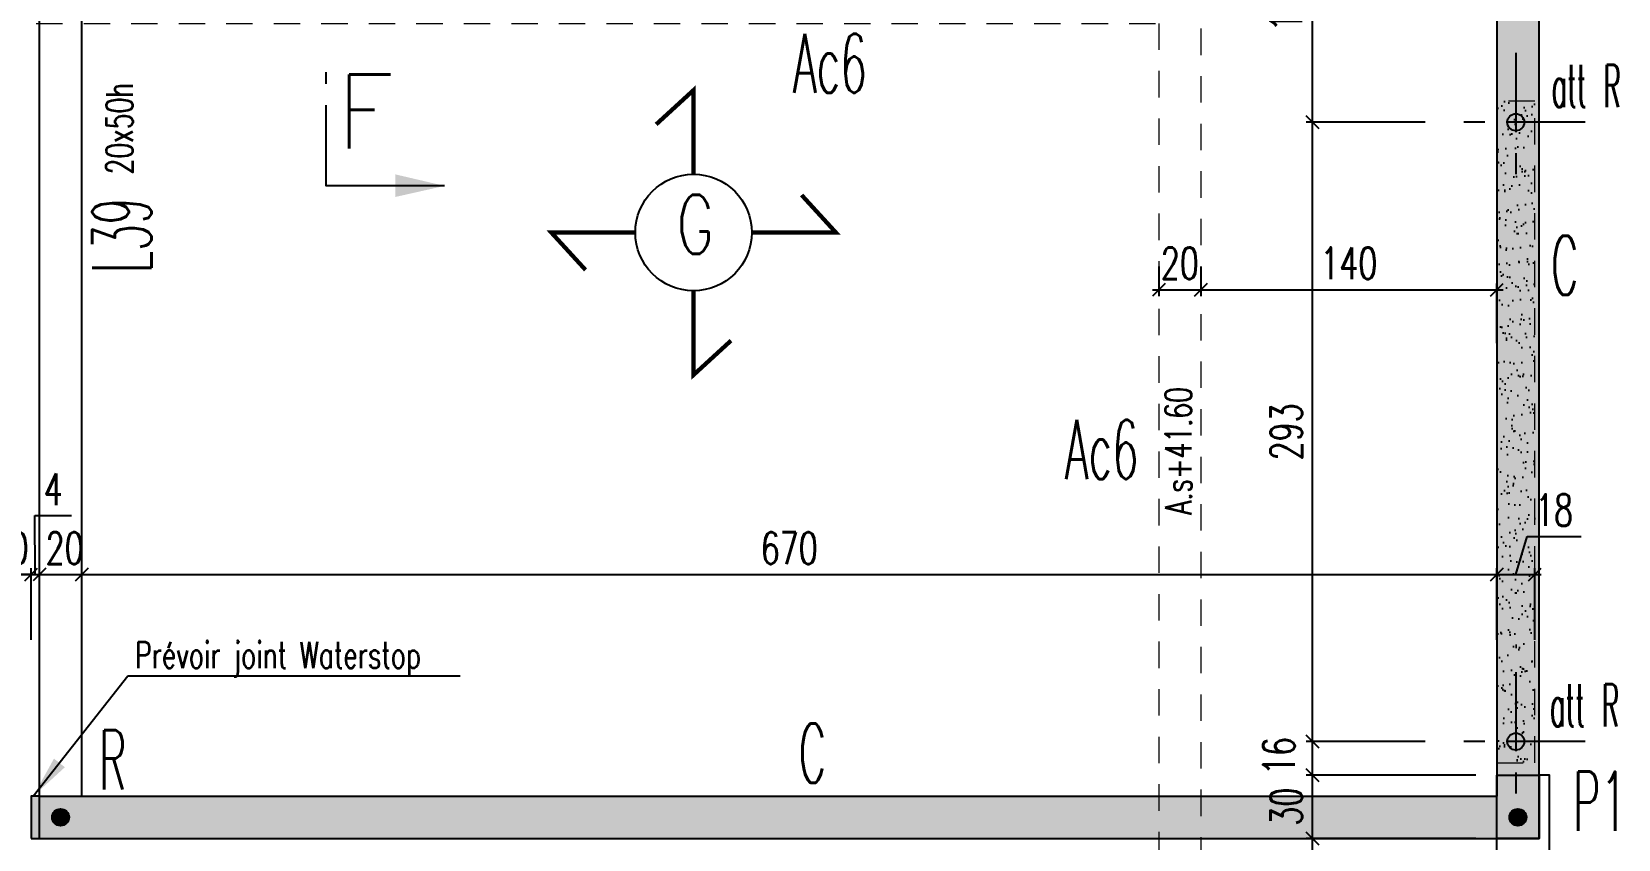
# Model space of a CAD drawing. Extents: x 308 to 437, y -199 to -146.
# Drawn here: x 403.97 to 411.48, y -177.08 to -173.26 of the extents above; entities that cross this region are included whole.
import ezdxf
from ezdxf.enums import TextEntityAlignment as Align

# ---------------------------------------------------------------- set-up
doc = ezdxf.new("R2010")
doc.units = 0
doc.header["$LTSCALE"] = 0.5
doc.header["$MEASUREMENT"] = 0
for name, pattern in [('AXES2', [1.125, 0.75, -0.125, 0.125, -0.125]), ('CACHE', [0.375, 0.25, -0.125]), ('DISCONTINU2', [0.375, 0.25, -0.125])]:
    doc.linetypes.add(name, pattern=pattern)
doc.layers.get('DEFPOINTS').update_dxf_attribs({"linetype": 'CONTINUOUS'})
for name, color, linetype in [('AXES', 6, 'AXES2'), ('COTATION', 7, 'CONTINUOUS'), ('MURS', 3, 'CONTINUOUS'), ('PLANCHER', 7, 'CONTINUOUS'), ('POCHAGE', 254, 'CONTINUOUS'), ('POTEAUX', 1, 'CONTINUOUS'), ('POUTRES', 2, 'CONTINUOUS'), ('RAID', 1, 'CONTINUOUS'), ('RDC', 7, 'DISCONTINU2'), ('REP-COUPES', 5, 'CONTINUOUS'), ('REPERAGE', 4, 'CONTINUOUS'), ('REPERE-CHAI', 4, 'CONTINUOUS'), ('REPERE-POT', 4, 'CONTINUOUS'), ('REPERE-POUT', 4, 'CONTINUOUS'), ('REPERE-RAID', 4, 'CONTINUOUS')]:
    doc.layers.add(name, color=color, linetype=linetype)
doc.styles.add('ROMANS8', font='romans.shx', dxfattribs={"width": 0.7})
doc.styles.get("Standard").update_dxf_attribs({"font": 'txt.shx'})
doc.dimstyles.new('COT50 cm', dxfattribs={"dimtxt": 0.15, "dimasz": 0.06, "dimexe": 0.03, "dimexo": 0.1, "dimgap": 0.05, "dimtad": 1, "dimdec": 0, "dimlfac": 100, "dimzin": 0, "dimdsep": 46, "dimtxsty": 'ROMANS8', "dimblk1": 'OBLIQUE', "dimblk2": 'OBLIQUE', "dimsah": 1, "dimcen": 0.03, "dimdle": 0.03, "dimclrt": 1, "dimadec": 0, "dimazin": 0, "dimtfac": 1, "dimtdec": 0, "dimtmove": 0, "dimatfit": 3, "dimfxl": 0, "dimtolj": 1, "dimtzin": 0, "dimlwd": -1, "dimlwe": -1, "dimarcsym": 0})
pattern_1 = [(37.5, (-167.69736, -4e-07), (-0.004409535, 0.134877664), [0, -0.1064, 0, -0.119, 0, -0.11375]), (7.5, (-167.69736, -4e-07), (0.12388437, 0.197550225), [0, -0.0574, 0, -0.0959, 0, -0.03675]), (327.5, (-167.78346, -4e-07), (0.21798993, 0.000396134), [0, -0.035, 0, -0.126, 0, -0.1645]), (317.5, (-167.78346, -4e-07), (0.21042886, 0.06143729), [0, -0.0175, 0, -0.0826, 0, -0.0945])]

# ---------------------------------------------------------------- blocks, each defined once
blk = doc.blocks.new('_Oblique')
at = {"layer": 'COTATION', "color": 0, "lineweight": -2}
blk.add_line((-0.5, -0.5), (0.5, 0.5), dxfattribs=at)
blk = doc.blocks.new('*D1213')
at = {"layer": 'COTATION', "color": 0, "transparency": 16777216}
for p, q in [((410.0378, -177.7813), (410.0378, -177.0495)), ((410.8099, -177.0795), (410.0078, -177.0795)), ((410.5707, -177.7513), (410.0078, -177.7513))]:
    blk.add_line(p, q, dxfattribs=at)
at = {"layer": 'DEFPOINTS', "color": 0, "transparency": 16777216}
for p in [(410.0378, -177.0795), (410.9099, -177.0795), (410.6707, -177.7513)]:
    blk.add_point(p, dxfattribs=at)
at = {"layer": 'COTATION', "color": 0, "transparency": 16777216, "xscale": 0.06, "yscale": 0.06, "zscale": 0.06}
for p, rotation in [((410.0378, -177.0795), 90), ((410.0378, -177.7513), 270)]:
    blk.add_blockref('_Oblique', p, dxfattribs=dict(at, rotation=rotation))
at = {"layer": 'COTATION', "color": 1, "transparency": 16777216, "insert": (409.9128, -177.4154), "char_height": 0.15, "attachment_point": 5, "rotation": 90, "style": 'ROMANS8'}
blk.add_mtext('\\A1;67', dxfattribs=at)
blk = doc.blocks.new('*D1214')
at = {"layer": 'COTATION', "color": 0, "transparency": 16777216}
for p, q in [((410.0378, -177.1095), (410.0378, -176.7495)), ((410.8099, -176.7795), (410.0078, -176.7795)), ((410.8099, -177.0795), (410.0078, -177.0795))]:
    blk.add_line(p, q, dxfattribs=at)
at = {"layer": 'DEFPOINTS', "color": 0, "transparency": 16777216}
for p in [(410.0378, -176.7795), (410.9099, -176.7795), (410.9099, -177.0795)]:
    blk.add_point(p, dxfattribs=at)
at = {"layer": 'COTATION', "color": 0, "transparency": 16777216, "xscale": 0.06, "yscale": 0.06, "zscale": 0.06}
for p, rotation in [((410.0378, -176.7795), 90), ((410.0378, -177.0795), 270)]:
    blk.add_blockref('_Oblique', p, dxfattribs=dict(at, rotation=rotation))
at = {"layer": 'COTATION', "color": 1, "transparency": 16777216, "insert": (409.9128, -176.9295), "char_height": 0.15, "attachment_point": 5, "rotation": 90, "style": 'ROMANS8'}
blk.add_mtext('\\A1;30', dxfattribs=at)
blk = doc.blocks.new('*D1215')
at = {"layer": 'COTATION', "color": 0, "transparency": 16777216}
for p, q in [((410.0378, -176.8095), (410.0378, -176.5913)), ((410.5707, -176.6213), (410.0078, -176.6213)), ((410.8099, -176.7795), (410.0078, -176.7795))]:
    blk.add_line(p, q, dxfattribs=at)
at = {"layer": 'DEFPOINTS', "color": 0, "transparency": 16777216}
for p in [(410.0378, -176.6213), (410.6707, -176.6213), (410.9099, -176.7795)]:
    blk.add_point(p, dxfattribs=at)
at = {"layer": 'COTATION', "color": 0, "transparency": 16777216, "xscale": 0.06, "yscale": 0.06, "zscale": 0.06}
for p, rotation in [((410.0378, -176.6213), 90), ((410.0378, -176.7795), 270)]:
    blk.add_blockref('_Oblique', p, dxfattribs=dict(at, rotation=rotation))
at = {"layer": 'COTATION', "color": 1, "transparency": 16777216, "insert": (409.8779, -176.6899), "char_height": 0.15, "attachment_point": 5, "rotation": 90, "style": 'ROMANS8'}
blk.add_mtext('\\A1;16', dxfattribs=at)
blk = doc.blocks.new('*D1216')
at = {"layer": 'COTATION', "color": 0, "transparency": 16777216}
for p, q in [((410.0378, -176.6513), (410.0378, -173.6613)), ((410.5707, -173.6913), (410.0078, -173.6913)), ((410.5707, -176.6213), (410.0078, -176.6213))]:
    blk.add_line(p, q, dxfattribs=at)
at = {"layer": 'DEFPOINTS', "color": 0, "transparency": 16777216}
for p in [(410.0378, -173.6913), (410.6707, -173.6913), (410.6707, -176.6213)]:
    blk.add_point(p, dxfattribs=at)
at = {"layer": 'COTATION', "color": 0, "transparency": 16777216, "xscale": 0.06, "yscale": 0.06, "zscale": 0.06}
for p, rotation in [((410.0378, -173.6913), 90), ((410.0378, -176.6213), 270)]:
    blk.add_blockref('_Oblique', p, dxfattribs=dict(at, rotation=rotation))
at = {"layer": 'COTATION', "color": 1, "transparency": 16777216, "insert": (409.9128, -175.1563), "char_height": 0.15, "attachment_point": 5, "rotation": 90, "style": 'ROMANS8'}
blk.add_mtext('\\A1;293', dxfattribs=at)
blk = doc.blocks.new('*D1217')
at = {"layer": 'COTATION', "color": 0, "transparency": 16777216}
for p, q in [((410.0378, -173.7213), (410.0378, -172.5313)), ((410.5708, -172.5613), (410.0078, -172.5613)), ((410.5707, -173.6913), (410.0078, -173.6913))]:
    blk.add_line(p, q, dxfattribs=at)
at = {"layer": 'DEFPOINTS', "color": 0, "transparency": 16777216}
for p in [(410.0378, -172.5613), (410.6708, -172.5613), (410.6707, -173.6913)]:
    blk.add_point(p, dxfattribs=at)
at = {"layer": 'COTATION', "color": 0, "transparency": 16777216, "xscale": 0.06, "yscale": 0.06, "zscale": 0.06}
for p, rotation in [((410.0378, -172.5613), 90), ((410.0378, -173.6913), 270)]:
    blk.add_blockref('_Oblique', p, dxfattribs=dict(at, rotation=rotation))
at = {"layer": 'COTATION', "color": 1, "transparency": 16777216, "insert": (409.9128, -173.1263), "char_height": 0.15, "attachment_point": 5, "rotation": 90, "style": 'ROMANS8'}
blk.add_mtext('\\A1;113', dxfattribs=at)
blk = doc.blocks.new('*D1293')
at = {"layer": 'COTATION', "color": 0, "transparency": 16777216}
for p, q in [((403.7369, -175.8313), (403.9996, -175.8313)), ((403.7669, -176.1401), (403.7669, -175.8013)), ((403.9696, -176.1401), (403.9696, -175.8013))]:
    blk.add_line(p, q, dxfattribs=at)
at = {"layer": 'DEFPOINTS', "color": 0, "transparency": 16777216}
for p in [(403.9696, -175.8313), (403.7669, -176.2401), (403.9696, -176.2401)]:
    blk.add_point(p, dxfattribs=at)
at = {"layer": 'COTATION', "color": 0, "transparency": 16777216, "xscale": 0.06, "yscale": 0.06, "zscale": 0.06, "rotation": 180}
blk.add_blockref('_Oblique', (403.7669, -175.8313), dxfattribs=at)
at = {"layer": 'COTATION', "color": 0, "transparency": 16777216, "xscale": 0.06, "yscale": 0.06, "zscale": 0.06}
blk.add_blockref('_Oblique', (403.9696, -175.8313), dxfattribs=at)
at = {"layer": 'COTATION', "color": 1, "transparency": 16777216, "insert": (403.8683, -175.7063), "char_height": 0.15, "attachment_point": 5, "style": 'ROMANS8'}
blk.add_mtext('\\A1;20', dxfattribs=at)
blk = doc.blocks.new('*D1294')
at = {"layer": 'COTATION', "color": 0, "transparency": 16777216}
for p, q in [((403.99, -175.8313), (403.987, -175.5523)), ((403.987, -175.5523), (404.162, -175.5523)), ((403.9696, -175.8313), (403.9096, -175.8313)), ((403.9696, -176.1401), (403.9696, -175.8013)), ((403.9696, -175.8313), (404.0104, -175.8313)), ((403.9696, -175.8313), (404.0104, -175.8313)), ((404.0104, -176.1401), (404.0104, -175.8013)), ((404.0104, -175.8313), (404.0704, -175.8313))]:
    blk.add_line(p, q, dxfattribs=at)
at = {"layer": 'DEFPOINTS', "color": 0, "transparency": 16777216}
for p in [(404.0104, -175.8313), (403.9696, -176.2401), (404.0104, -176.2401)]:
    blk.add_point(p, dxfattribs=at)
at = {"layer": 'COTATION', "color": 0, "transparency": 16777216, "xscale": 0.06, "yscale": 0.06, "zscale": 0.06}
blk.add_blockref('_Oblique', (403.9696, -175.8313), dxfattribs=at)
at = {"layer": 'COTATION', "color": 0, "transparency": 16777216, "xscale": 0.06, "yscale": 0.06, "zscale": 0.06, "rotation": 180}
blk.add_blockref('_Oblique', (404.0104, -175.8313), dxfattribs=at)
at = {"layer": 'COTATION', "color": 1, "transparency": 16777216, "insert": (404.0745, -175.4273), "char_height": 0.15, "attachment_point": 5, "style": 'ROMANS8'}
blk.add_mtext('\\A1;4', dxfattribs=at)
blk = doc.blocks.new('*D1295')
at = {"layer": 'COTATION', "color": 0, "transparency": 16777216}
for p, q in [((403.9804, -175.8313), (404.2403, -175.8313)), ((404.0104, -176.1401), (404.0104, -175.8013)), ((404.2103, -176.0829), (404.2103, -175.8013))]:
    blk.add_line(p, q, dxfattribs=at)
at = {"layer": 'DEFPOINTS', "color": 0, "transparency": 16777216}
for p in [(404.2103, -175.8313), (404.2103, -176.1829), (404.0104, -176.2401)]:
    blk.add_point(p, dxfattribs=at)
at = {"layer": 'COTATION', "color": 0, "transparency": 16777216, "xscale": 0.06, "yscale": 0.06, "zscale": 0.06, "rotation": 180}
blk.add_blockref('_Oblique', (404.0104, -175.8313), dxfattribs=at)
at = {"layer": 'COTATION', "color": 0, "transparency": 16777216, "xscale": 0.06, "yscale": 0.06, "zscale": 0.06}
blk.add_blockref('_Oblique', (404.2103, -175.8313), dxfattribs=at)
at = {"layer": 'COTATION', "color": 1, "transparency": 16777216, "insert": (404.1284, -175.7063), "char_height": 0.15, "attachment_point": 5, "style": 'ROMANS8'}
blk.add_mtext('\\A1;20', dxfattribs=at)
blk = doc.blocks.new('*D1296')
at = {"layer": 'COTATION', "color": 0, "transparency": 16777216}
for p, q in [((404.1803, -175.8313), (410.9397, -175.8313)), ((404.2103, -176.0829), (404.2103, -175.8013)), ((410.9097, -176.1401), (410.9097, -175.8013))]:
    blk.add_line(p, q, dxfattribs=at)
at = {"layer": 'DEFPOINTS', "color": 0, "transparency": 16777216}
for p in [(410.9097, -175.8313), (404.2103, -176.1829), (410.9097, -176.2401)]:
    blk.add_point(p, dxfattribs=at)
at = {"layer": 'COTATION', "color": 0, "transparency": 16777216, "xscale": 0.06, "yscale": 0.06, "zscale": 0.06, "rotation": 180}
blk.add_blockref('_Oblique', (404.2103, -175.8313), dxfattribs=at)
at = {"layer": 'COTATION', "color": 0, "transparency": 16777216, "xscale": 0.06, "yscale": 0.06, "zscale": 0.06}
blk.add_blockref('_Oblique', (410.9097, -175.8313), dxfattribs=at)
at = {"layer": 'COTATION', "color": 1, "transparency": 16777216, "insert": (407.56, -175.7063), "char_height": 0.15, "attachment_point": 5, "style": 'ROMANS8'}
blk.add_mtext('\\A1;670', dxfattribs=at)
blk = doc.blocks.new('*D1297')
at = {"layer": 'COTATION', "color": 0, "transparency": 16777216}
for p, q in [((410.9996, -175.8313), (411.0536, -175.6513)), ((411.0536, -175.6513), (411.3086, -175.6513)), ((410.8797, -175.8313), (411.1195, -175.8313)), ((410.9097, -176.1401), (410.9097, -175.8013)), ((411.0895, -176.1401), (411.0895, -175.8013))]:
    blk.add_line(p, q, dxfattribs=at)
at = {"layer": 'DEFPOINTS', "color": 0, "transparency": 16777216}
for p in [(411.0895, -175.8313), (410.9097, -176.2401), (411.0895, -176.2401)]:
    blk.add_point(p, dxfattribs=at)
at = {"layer": 'COTATION', "color": 0, "transparency": 16777216, "xscale": 0.06, "yscale": 0.06, "zscale": 0.06, "rotation": 180}
blk.add_blockref('_Oblique', (410.9097, -175.8313), dxfattribs=at)
at = {"layer": 'COTATION', "color": 0, "transparency": 16777216, "xscale": 0.06, "yscale": 0.06, "zscale": 0.06}
blk.add_blockref('_Oblique', (411.0895, -175.8313), dxfattribs=at)
at = {"layer": 'COTATION', "color": 1, "transparency": 16777216, "insert": (411.1811, -175.5263), "char_height": 0.15, "attachment_point": 5, "style": 'ROMANS8'}
blk.add_mtext('\\A1;18', dxfattribs=at)
blk = doc.blocks.new('*D1532')
at = {"layer": 'COTATION', "color": 0, "transparency": 16777216}
for p, q in [((409.3091, -174.373), (409.3091, -174.5135)), ((409.509, -174.373), (409.509, -174.5135)), ((409.2791, -174.4835), (409.539, -174.4835))]:
    blk.add_line(p, q, dxfattribs=at)
at = {"layer": 'DEFPOINTS', "color": 0, "transparency": 16777216}
for p in [(409.3091, -174.273), (409.509, -174.273), (409.509, -174.4835)]:
    blk.add_point(p, dxfattribs=at)
at = {"layer": 'COTATION', "color": 0, "transparency": 16777216, "xscale": 0.06, "yscale": 0.06, "zscale": 0.06, "rotation": 180}
blk.add_blockref('_Oblique', (409.3091, -174.4835), dxfattribs=at)
at = {"layer": 'COTATION', "color": 0, "transparency": 16777216, "xscale": 0.06, "yscale": 0.06, "zscale": 0.06}
blk.add_blockref('_Oblique', (409.509, -174.4835), dxfattribs=at)
at = {"layer": 'COTATION', "color": 1, "transparency": 16777216, "insert": (409.409, -174.3585), "char_height": 0.15, "attachment_point": 5, "style": 'ROMANS8'}
blk.add_mtext('\\A1;20', dxfattribs=at)
blk = doc.blocks.new('*D1533')
at = {"layer": 'COTATION', "color": 0, "transparency": 16777216}
for p, q in [((409.509, -174.373), (409.509, -174.5135)), ((409.479, -174.4835), (410.9397, -174.4835)), ((410.9097, -174.7367), (410.9097, -174.4535))]:
    blk.add_line(p, q, dxfattribs=at)
at = {"layer": 'DEFPOINTS', "color": 0, "transparency": 16777216}
for p in [(409.509, -174.273), (410.9097, -174.4835), (410.9097, -174.8367)]:
    blk.add_point(p, dxfattribs=at)
at = {"layer": 'COTATION', "color": 0, "transparency": 16777216, "xscale": 0.06, "yscale": 0.06, "zscale": 0.06, "rotation": 180}
blk.add_blockref('_Oblique', (409.509, -174.4835), dxfattribs=at)
at = {"layer": 'COTATION', "color": 0, "transparency": 16777216, "xscale": 0.06, "yscale": 0.06, "zscale": 0.06}
blk.add_blockref('_Oblique', (410.9097, -174.4835), dxfattribs=at)
at = {"layer": 'COTATION', "color": 1, "transparency": 16777216, "insert": (410.2093, -174.3585), "char_height": 0.15, "attachment_point": 5, "style": 'ROMANS8'}
blk.add_mtext('\\A1;140', dxfattribs=at)
blk = doc.blocks.new('A$C6B096A38')
at = {"layer": 'POCHAGE'}
h = blk.add_hatch(dxfattribs=at)
h.set_pattern_fill('AR-SAND', color=0, scale=0.07)
h.set_pattern_definition([(37.5, (-513.79323, 160.44126), (-0.004409535, 0.134877664), [0, -0.1064, 0, -0.119, 0, -0.11375]), (7.5, (-513.79323, 160.44126), (0.12388437, 0.197550225), [0, -0.0574, 0, -0.0959, 0, -0.03675]), (327.5, (-513.87933, 160.44126), (0.21798993, 0.000396134), [0, -0.035, 0, -0.126, 0, -0.1645]), (317.5, (-513.87933, 160.44126), (0.21042886, 0.06143729), [0, -0.0175, 0, -0.0826, 0, -0.0945])])
h.paths.add_polyline_path([(64.9937, -13.15), (64.8138, -13.15), (64.8138, -16.28), (64.9937, -16.28)])
at = {"layer": 'AXES', "color": 1}
for p, q in [((64.9037, -12.9211), (64.9037, -13.5789)), ((65.2326, -13.25), (64.5749, -13.25)), ((64.9037, -15.8511), (64.9037, -16.5089)), ((65.2326, -16.18), (64.5749, -16.18))]:
    blk.add_line(p, q, dxfattribs=at)
at = {"layer": 'RAID'}
for centre in [(64.9037, -13.25), (64.9037, -16.18)]:
    blk.add_circle(centre, 0.04, dxfattribs=at)
at = {"layer": 'RDC', "linetype": 'CACHE', "lineweight": 15}
blk.add_lwpolyline([(64.8138, -16.28), (64.9937, -16.28), (64.9937, -13.15), (64.8138, -13.15)], close=True, dxfattribs=at)

msp = doc.modelspace()

# ---------------------------------------------------------------- hatches: boundary and pattern name
at = {"layer": 'POCHAGE'}
h = msp.add_hatch(color=256, dxfattribs=at)
h.dxf.hatch_style = 1
h.paths.add_polyline_path([(411.1099, -171.4263), (404.0096, -171.4263), (404.0096, -171.6263), (410.9099, -171.6263), (410.9099, -176.8795), (404.0115, -176.8795), (404.0115, -177.0795), (411.1099, -177.0795)])
h = msp.add_hatch(dxfattribs=at)
h.set_pattern_fill('AR-SAND', color=0, scale=0.07)
h.set_pattern_definition(pattern_1)
h.paths.add_polyline_path([(411.0895, -173.5913), (410.9097, -173.5913), (410.9097, -176.7213), (411.0895, -176.7213)])
h = msp.add_hatch(dxfattribs=at)
h.set_pattern_fill('AR-SAND', color=0, scale=0.07)
h.set_pattern_definition(pattern_1)
h.paths.add_polyline_path([(411.0895, -173.5913), (410.9097, -173.5913), (410.9097, -176.7213), (411.0895, -176.7213)])
h = msp.add_hatch(dxfattribs=at)
h.set_pattern_fill('AR-SAND', color=0, scale=0.07)
h.set_pattern_definition(pattern_1)
h.paths.add_polyline_path([(411.0895, -173.5913), (410.9097, -173.5913), (410.9097, -176.7213), (411.0895, -176.7213)])
h = msp.add_hatch(dxfattribs=at)
h.set_pattern_fill('AR-SAND', color=0, scale=0.07)
h.set_pattern_definition(pattern_1)
h.paths.add_polyline_path([(411.0895, -173.5913), (410.9097, -173.5913), (410.9097, -176.7213), (411.0895, -176.7213)])
h = msp.add_hatch(dxfattribs=at)
h.set_pattern_fill('AR-SAND', color=0, scale=0.07)
h.set_pattern_definition(pattern_1)
h.paths.add_polyline_path([(411.0895, -173.5913), (410.9097, -173.5913), (410.9097, -176.7213), (411.0895, -176.7213)])
h = msp.add_hatch(dxfattribs=at)
h.set_pattern_fill('AR-SAND', color=0, scale=0.07)
h.set_pattern_definition(pattern_1)
h.paths.add_polyline_path([(411.0895, -173.5913), (410.9097, -173.5913), (410.9097, -176.7213), (411.0895, -176.7213)])
h = msp.add_hatch(dxfattribs=at)
h.set_pattern_fill('AR-SAND', color=0, scale=0.07)
h.set_pattern_definition(pattern_1)
h.paths.add_polyline_path([(411.0895, -173.5913), (410.9097, -173.5913), (410.9097, -176.7213), (411.0895, -176.7213)])
h = msp.add_hatch(dxfattribs=at)
h.set_pattern_fill('AR-SAND', color=0, scale=0.07)
h.set_pattern_definition(pattern_1)
h.paths.add_polyline_path([(411.0895, -173.5913), (410.9097, -173.5913), (410.9097, -176.7213), (411.0895, -176.7213)])
h = msp.add_hatch(dxfattribs=at)
h.set_pattern_fill('AR-SAND', color=0, scale=0.07)
h.set_pattern_definition(pattern_1)
h.paths.add_polyline_path([(411.0895, -173.5913), (410.9097, -173.5913), (410.9097, -176.7213), (411.0895, -176.7213)])
h = msp.add_hatch(dxfattribs=at)
h.set_pattern_fill('AR-SAND', color=0, scale=0.07)
h.set_pattern_definition(pattern_1)
h.paths.add_polyline_path([(411.0895, -173.5913), (410.9097, -173.5913), (410.9097, -176.7213), (411.0895, -176.7213)])
h = msp.add_hatch(dxfattribs=at)
h.set_pattern_fill('AR-SAND', color=0, scale=0.07)
h.set_pattern_definition(pattern_1)
h.paths.add_polyline_path([(411.0895, -173.5913), (410.9097, -173.5913), (410.9097, -176.7213), (411.0895, -176.7213)])
h = msp.add_hatch(dxfattribs=at)
h.set_pattern_fill('AR-SAND', color=0, scale=0.07)
h.set_pattern_definition(pattern_1)
h.paths.add_polyline_path([(411.0895, -173.5913), (410.9097, -173.5913), (410.9097, -176.7213), (411.0895, -176.7213)])
h = msp.add_hatch(dxfattribs=at)
h.set_pattern_fill('AR-SAND', color=0, scale=0.07)
h.set_pattern_definition(pattern_1)
h.paths.add_polyline_path([(411.0895, -173.5913), (410.9097, -173.5913), (410.9097, -176.7213), (411.0895, -176.7213)])
h = msp.add_hatch(dxfattribs=at)
h.set_pattern_fill('AR-SAND', color=0, scale=0.07)
h.set_pattern_definition(pattern_1)
h.paths.add_polyline_path([(411.0895, -173.5913), (410.9097, -173.5913), (410.9097, -176.7213), (411.0895, -176.7213)])
h = msp.add_hatch(dxfattribs=at)
h.set_pattern_fill('AR-SAND', color=0, scale=0.07)
h.set_pattern_definition(pattern_1)
h.paths.add_polyline_path([(411.0895, -173.5913), (410.9097, -173.5913), (410.9097, -176.7213), (411.0895, -176.7213)])
h = msp.add_hatch(dxfattribs=at)
h.set_pattern_fill('AR-SAND', color=0, scale=0.07)
h.set_pattern_definition(pattern_1)
h.paths.add_polyline_path([(411.0895, -173.5913), (410.9097, -173.5913), (410.9097, -176.7213), (411.0895, -176.7213)])
h = msp.add_hatch(dxfattribs=at)
h.set_pattern_fill('AR-SAND', color=0, scale=0.07)
h.set_pattern_definition(pattern_1)
h.paths.add_polyline_path([(411.0895, -173.5913), (410.9097, -173.5913), (410.9097, -176.7213), (411.0895, -176.7213)])
h = msp.add_hatch(dxfattribs=at)
h.set_pattern_fill('AR-SAND', color=0, scale=0.07)
h.set_pattern_definition(pattern_1)
h.paths.add_polyline_path([(411.0895, -173.5913), (410.9097, -173.5913), (410.9097, -176.7213), (411.0895, -176.7213)])
h = msp.add_hatch(dxfattribs=at)
h.set_pattern_fill('AR-SAND', color=0, scale=0.07)
h.set_pattern_definition(pattern_1)
h.paths.add_polyline_path([(411.0895, -173.5913), (410.9097, -173.5913), (410.9097, -176.7213), (411.0895, -176.7213)])
h = msp.add_hatch(dxfattribs=at)
h.set_pattern_fill('AR-SAND', color=0, scale=0.07)
h.set_pattern_definition(pattern_1)
h.paths.add_polyline_path([(411.0895, -173.5913), (410.9097, -173.5913), (410.9097, -176.7213), (411.0895, -176.7213)])
h = msp.add_hatch(dxfattribs=at)
h.set_pattern_fill('AR-SAND', color=0, scale=0.07)
h.set_pattern_definition(pattern_1)
h.paths.add_polyline_path([(411.0895, -173.5913), (410.9097, -173.5913), (410.9097, -176.7213), (411.0895, -176.7213)])
h = msp.add_hatch(dxfattribs=at)
h.set_pattern_fill('AR-SAND', color=0, scale=0.07)
h.set_pattern_definition(pattern_1)
h.paths.add_polyline_path([(411.0895, -173.5913), (410.9097, -173.5913), (410.9097, -176.7213), (411.0895, -176.7213)])
h = msp.add_hatch(dxfattribs=at)
h.set_pattern_fill('AR-SAND', color=0, scale=0.07)
h.set_pattern_definition(pattern_1)
h.paths.add_polyline_path([(411.0895, -173.5913), (410.9097, -173.5913), (410.9097, -176.7213), (411.0895, -176.7213)])
h = msp.add_hatch(dxfattribs=at)
h.set_pattern_fill('AR-SAND', color=0, scale=0.07)
h.set_pattern_definition(pattern_1)
h.paths.add_polyline_path([(411.0895, -173.5913), (410.9097, -173.5913), (410.9097, -176.7213), (411.0895, -176.7213)])
h = msp.add_hatch(dxfattribs=at)
h.set_pattern_fill('AR-SAND', color=0, scale=0.07)
h.set_pattern_definition(pattern_1)
h.paths.add_polyline_path([(411.0895, -173.5913), (410.9097, -173.5913), (410.9097, -176.7213), (411.0895, -176.7213)])
h = msp.add_hatch(dxfattribs=at)
h.set_pattern_fill('AR-SAND', color=0, scale=0.07)
h.set_pattern_definition(pattern_1)
h.paths.add_polyline_path([(411.0895, -173.5913), (410.9097, -173.5913), (410.9097, -176.7213), (411.0895, -176.7213)])
h = msp.add_hatch(dxfattribs=at)
h.set_pattern_fill('AR-SAND', color=0, scale=0.07)
h.set_pattern_definition(pattern_1)
h.paths.add_polyline_path([(411.0895, -173.5913), (410.9097, -173.5913), (410.9097, -176.7213), (411.0895, -176.7213)])
h = msp.add_hatch(dxfattribs=at)
h.set_pattern_fill('AR-SAND', color=0, scale=0.07)
h.set_pattern_definition(pattern_1)
h.paths.add_polyline_path([(411.0895, -173.5913), (410.9097, -173.5913), (410.9097, -176.7213), (411.0895, -176.7213)])
h = msp.add_hatch(dxfattribs=at)
h.set_pattern_fill('AR-SAND', color=0, scale=0.07)
h.set_pattern_definition(pattern_1)
h.paths.add_polyline_path([(411.0895, -173.5913), (410.9097, -173.5913), (410.9097, -176.7213), (411.0895, -176.7213)])
msp.add_hatch(color=251, dxfattribs=at).paths.add_polyline_path([(403.9696, -177.0795), (404.0096, -177.0795), (404.0096, -176.8795), (403.9696, -176.8795)])
at = {"layer": 'POTEAUX'}
h = msp.add_hatch(color=256, dxfattribs=at)
h.dxf.hatch_style = 1
h.paths.add_polyline_path([(411.1099, -176.7795), (411.1099, -177.0795), (410.9099, -177.0795), (410.9099, -176.7795)])
at = {"layer": 'RAID'}
for points in [[(404.0697, -176.9795, 1), (404.1497, -176.9795, 1)], [(410.9697, -176.9795, -1), (411.0497, -176.9795, -1)]]:
    msp.add_hatch(color=256, dxfattribs=at).paths.add_polyline_path(points)

# ---------------------------------------------------------------- linework, layer by layer
at = {"layer": 'MURS'}
msp.add_line((404.0097, -176.8795), (410.9099, -176.8795), dxfattribs=at)
msp.add_lwpolyline([(404.0097, -177.0795), (411.1099, -177.0795), (411.1099, -171.4263), (404.0096, -171.4263), (404.0096, -171.6263), (410.9099, -171.6263), (410.9099, -176.8795)], dxfattribs=at)
at = {"layer": 'PLANCHER', "color": 1, "const_width": 0.02}
for points in [[(407.1067, -173.9372), (407.1067, -173.5391), (406.9295, -173.7014)], [(407.3824, -174.2128), (407.7805, -174.2128), (407.6182, -174.0356)], [(406.8311, -174.2128), (406.433, -174.2128), (406.5953, -174.39)], [(407.1067, -174.4885), (407.1067, -174.8866), (407.2839, -174.7243)]]:
    msp.add_lwpolyline(points, dxfattribs=at)
at = {"layer": 'PLANCHER', "color": 1}
msp.add_circle((407.1067, -174.2128), 0.2757, dxfattribs=at)
at = {"layer": 'POCHAGE', "color": 251}
msp.add_line((404.0097, -177.0795), (404.0097, -176.8795), dxfattribs=at)
msp.add_line((404.0097, -177.0795), (404.0097, -176.8795), dxfattribs=at)
msp.add_line((404.0097, -177.0795), (404.0097, -176.8795), dxfattribs=at)
msp.add_lwpolyline([(403.9696, -177.0795), (404.0096, -177.0795), (404.0096, -176.8795), (403.9696, -176.8795)], close=True, dxfattribs=at)
at = {"layer": 'POTEAUX'}
msp.add_lwpolyline([(411.1099, -176.7795), (411.1099, -177.0795), (410.9099, -177.0795), (410.9099, -176.7795)], close=True, dxfattribs=at)
at = {"layer": 'POUTRES'}
for p, q in [((404.0104, -176.8795), (404.0098, -171.6263)), ((404.2104, -176.8795), (404.2098, -171.6263))]:
    msp.add_line(p, q, dxfattribs=at)
for points in [[(411.1599, -181.6232), (411.1599, -176.7795), (411.1099, -176.7795)], [(410.9099, -181.6232), (410.9099, -177.0795)]]:
    msp.add_lwpolyline(points, dxfattribs=at)
at = {"layer": 'RAID'}
for centre in [(404.1097, -176.9795), (411.0097, -176.9795)]:
    msp.add_circle(centre, 0.04, dxfattribs=at)
at = {"layer": 'RDC', "linetype": 'CACHE', "lineweight": 15}
for points in [[(403.769, -171.6234), (403.769, -173.2234), (409.3091, -173.2234), (409.3095, -182.089), (405.5713, -182.0884)], [(403.969, -171.6234), (403.969, -173.0234), (409.509, -173.0234), (409.509, -182.0891)]]:
    msp.add_lwpolyline(points, dxfattribs=at)
at = {"layer": 'REP-COUPES'}
msp.add_line((405.3664, -173.5091), (405.3664, -173.4535), dxfattribs=at)
msp.add_lwpolyline([(405.9277, -173.9923), (405.3664, -173.9923), (405.3664, -173.6107)], dxfattribs=at)
msp.add_solid([(405.6939, -173.9376), (405.9277, -173.9923), (405.6939, -174.0449)], dxfattribs=at)

# ---------------------------------------------------------------- block references
at = {"layer": 'RDC'}
msp.add_blockref('A$C6B096A38', (346.0959, -160.4413), dxfattribs=at)

# ---------------------------------------------------------------- texts
at = {"layer": 'PLANCHER', "color": 1, "width": 0.7}
msp.add_text('G', height=0.28, dxfattribs=at).set_placement((407.1145, -174.1741), align=Align.MIDDLE)
at = {"layer": 'REP-COUPES', "style": 'ROMANS8'}
msp.add_text('F', height=0.35, dxfattribs=at).set_placement((405.4161, -173.8158))
at = {"layer": 'REPERAGE', "color": 1, "style": 'ROMANS8', "width": 0.7}
for s, p in [(' 20x50h ', (404.4512, -173.9982)), ('A.s+41.60', (409.4649, -175.5479))]:
    msp.add_text(s, height=0.125, rotation=90, dxfattribs=at).set_placement(p)
at = {"layer": 'REPERE-CHAI', "color": 4, "width": 0.519}
for p in [(411.1662, -174.5084), (407.604, -176.8159)]:
    msp.add_text('C', height=0.28, dxfattribs=at).set_placement(p)
at = {"layer": 'REPERE-POT', "color": 1, "style": 'ROMANS8', "width": 0.7}
msp.add_text('Prévoir joint Waterstop', height=0.125, dxfattribs=at).set_placement((404.462, -176.274))
at = {"layer": 'REPERE-POT', "color": 4, "width": 0.519}
msp.add_text('P1', height=0.28, dxfattribs=at).set_placement((411.2702, -177.0434))
at = {"layer": 'REPERE-POUT', "width": 0.519}
for p in [(407.5775, -173.5527), (408.8646, -175.3794)]:
    msp.add_text('Ac6', height=0.28, dxfattribs=at).set_placement(p)
msp.add_text('L39', height=0.28, rotation=90, dxfattribs=at).set_placement((404.5399, -174.4048))
at = {"layer": 'REPERE-RAID', "color": 4}
for s, height, width, p in [('att R', 0.2, 0.45, (411.1695, -173.6198)), ('att R', 0.2, 0.45, (411.1618, -176.5498)), ('R', 0.28, 0.519, (404.2909, -176.8474))]:
    msp.add_text(s, height=height, dxfattribs=dict(at, width=width)).set_placement(p)

# ---------------------------------------------------------------- dimensions: what is measured, and where the dimension line sits
at = {"layer": 'COTATION'}
for base, p1, p2, picture, middle in [((410.0378, -172.5613), (410.6707, -173.6913), (410.6708, -172.5613), '*D1217', (409.9128, -173.1263)), ((410.0378, -173.6913), (410.6707, -176.6213), (410.6707, -173.6913), '*D1216', (409.9128, -175.1563)), ((410.0378, -176.7795), (410.9099, -177.0795), (410.9099, -176.7795), '*D1214', (409.9128, -176.9295)), ((410.0378, -177.0795), (410.6707, -177.7513), (410.9099, -177.0795), '*D1213', (409.9128, -177.4154))]:
    dim = msp.add_linear_dim(base=base, p1=p1, p2=p2, angle=90, dimstyle='COT50 cm', override={"dimtmove": 1}, dxfattribs=at)
    dim.commit()
    dim.dimension.update_dxf_attribs({"geometry": picture, "text_midpoint": middle})
for base, p1, p2, picture, middle in [((409.509, -174.4835), (409.3091, -174.273), (409.509, -174.273), '*D1532', (409.409, -174.4835)), ((404.0104, -175.8313), (403.9696, -176.2401), (404.0104, -176.2401), '*D1294', (404.037, -175.5523)), ((403.9696, -175.8313), (403.7669, -176.2401), (403.9696, -176.2401), '*D1293', (403.8683, -175.8313)), ((404.2103, -175.8313), (404.0104, -176.2401), (404.2103, -176.1829), '*D1295', (404.1284, -175.8313))]:
    dim = msp.add_linear_dim(base=base, p1=p1, p2=p2, dimstyle='COT50 cm', override={"dimtmove": 1}, dxfattribs=at)
    dim.commit()
    dim.dimension.update_dxf_attribs({"geometry": picture, "text_midpoint": middle, "dimtype": 160})
for base, p1, p2, picture, middle in [((410.9097, -174.4835), (409.509, -174.273), (410.9097, -174.8367), '*D1533', (410.2093, -174.3585)), ((411.0895, -175.8313), (410.9097, -176.2401), (411.0895, -176.2401), '*D1297', (411.1036, -175.5263)), ((410.9097, -175.8313), (404.2103, -176.1829), (410.9097, -176.2401), '*D1296', (407.56, -175.7063))]:
    dim = msp.add_linear_dim(base=base, p1=p1, p2=p2, dimstyle='COT50 cm', override={"dimtmove": 1}, dxfattribs=at)
    dim.commit()
    dim.dimension.update_dxf_attribs({"geometry": picture, "text_midpoint": middle})
dim = msp.add_linear_dim(base=(410.0378, -176.6213), p1=(410.9099, -176.7795), p2=(410.6707, -176.6213), angle=90, dimstyle='COT50 cm', override={"dimtmove": 1}, dxfattribs=at)
dim.commit()
dim.dimension.update_dxf_attribs({"geometry": '*D1215', "text_midpoint": (410.0029, -176.6899), "dimtype": 160})

# ---------------------------------------------------------------- leaders
msp.add_leader([(403.9804, -176.8795), (404.4287, -176.3099), (406.0008, -176.3099)], dimstyle='COT50 cm', override={"dimasz": 0.2, "dimtad": 0, "dimfxl": 0.5, "dimfxlon": 1}, dxfattribs=at)

doc.saveas('drawing.dxf')
